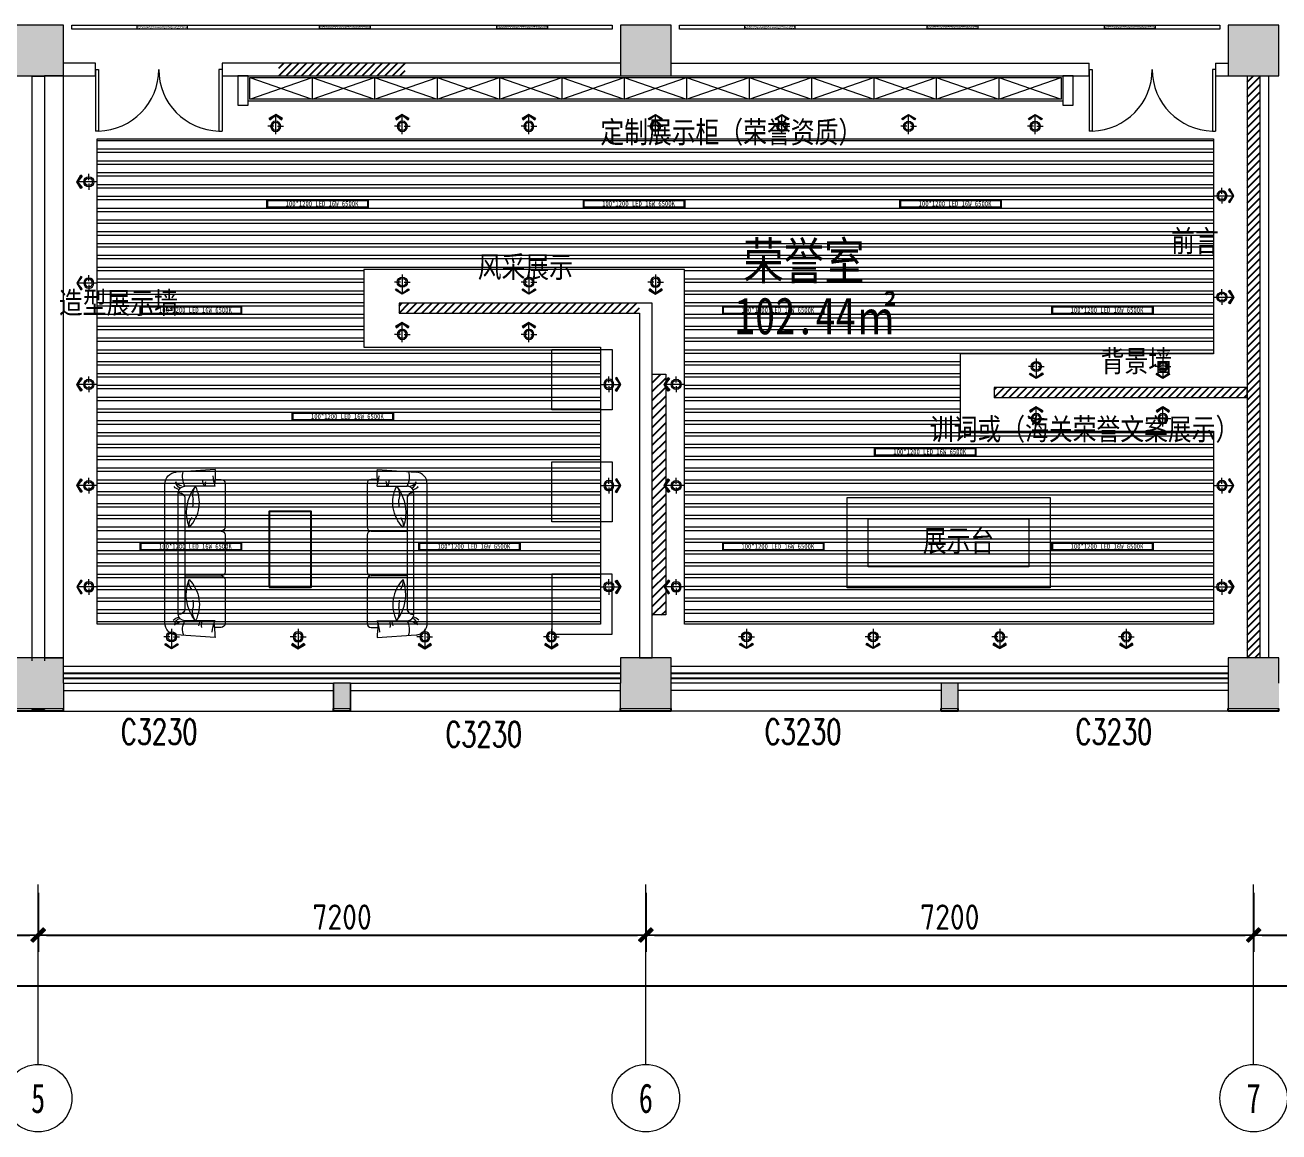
# Model space of a CAD drawing. Header units: millimetres. Extents: x 33621 to 401573, y -91663 to 133135.
# Drawn here: x 67342 to 82197, y -64228 to -51111 of the extents above; entities that cross this region are included whole.
import ezdxf
from ezdxf.enums import TextEntityAlignment as Align

# ---------------------------------------------------------------- set-up
doc = ezdxf.new("R2010")
doc.units = ezdxf.units.MM
doc.header["$LTSCALE"] = 10
doc.layers.get('0').update_dxf_attribs({"color": 253})
doc.layers.get('Defpoints').update_dxf_attribs({"color": 250})
for name, color, linetype in [('3', 253, 'Continuous'), ('Dim【尺寸标注】', 253, 'Continuous'), ('FC-Text Annotation', 253, 'Continuous'), ('HATCH【填充】', 253, 'Continuous'), ('PUB_DIM', 253, 'Continuous'), ('RC-Hatch【天花填充】', 253, 'Continuous'), ('SURFACE', 253, 'Continuous'), ('WINDOW_TEXT', 253, 'Continuous')]:
    doc.layers.add(name, color=color, linetype=linetype)
for name, color, linetype, lineweight in [('AXIS【轴号】', 253, 'Continuous', 0), ('COLUMN', 253, 'Continuous', 0), ('DS-4BS-FINISH【墙完成线】', 253, 'Continuous', 0), ('FF-FURN【成品家具】', 253, 'Continuous', 0), ('FF-FURN【成品家私】', 253, 'Continuous', 0), ('PUB_HATCH', 253, 'Continuous', 0), ('RC-LIGHT【天花灯具】', 253, 'Continuous', 0), ('RC-Modelling【天花造型】', 253, 'Continuous', 0), ('RC-STR【天花细线】', 253, 'Continuous', 0), ('WALL', 253, 'Continuous', 0), ('Wall【墙体】', 253, 'Continuous', 0), ('Wall【新建墙】', 253, 'Continuous', 0), ('WC【完成面】', 253, 'Continuous', 0), ('WINDOW', 253, 'Continuous', 0), ('Xline【辅助线】', 253, 'Continuous', 0)]:
    doc.layers.add(name, color=color, linetype=linetype, lineweight=lineweight)
doc.styles.add('_TCH_WINDOW', font='SIMPLEX', dxfattribs={"bigfont": 'GBCBIG'})
doc.styles.add('CCD_DIM', font='ARCHS.SHX')
doc.styles.add('宋体', font='', dxfattribs={"width": 0.7})
doc.styles.add('文字', font='')
doc.styles.get('宋体').set_extended_font_data('SimSun')
doc.styles.get('文字').set_extended_font_data('SimSun')
doc.dimstyles.new('ZL_1：100', dxfattribs={"dimtxt": 3, "dimasz": 1, "dimexe": 2, "dimexo": 2, "dimgap": 0.6, "dimtad": 1, "dimdec": 0, "dimrnd": 5, "dimdsep": 46, "dimtxsty": 'CCD_DIM', "dimblk": 'WS-cj', "dimblk1": 'WS-cj', "dimblk2": 'WS-cj', "dimcen": 1, "dimclrd": 44, "dimclre": 44, "dimclrt": 2, "dimadec": 0, "dimazin": 2, "dimtfac": 1, "dimtdec": 0, "dimtix": 1, "dimtmove": 2, "dimatfit": 3, "dimldrblk": 'hl_arrow2', "dimfxl": 5, "dimfxlon": 1, "dimarcsym": 0})

# ---------------------------------------------------------------- blocks, each defined once
blk = doc.blocks.new('$WINLIB2D$00000004')
for p, q in [((-0.5, 0.5), (0.5, 0.5)), ((-0.5, 0.5), (-0.5, -0.5)), ((0.5, -0.5), (0.5, 0.5)), ((-0.5, 0.2406), (0.5, 0.2406)), ((-0.5, -0.5), (0.5, -0.5))]:
    blk.add_line(p, q)
blk = doc.blocks.new('$DorLib2D$00000002')
for p, q in [((-0.5, 0), (-0.5, 0.4875)), ((-0.475, 0.4875), (-0.5, 0.4875)), ((-0.475, 0), (-0.475, 0.4875)), ((0.475, 0), (0.475, 0.4875)), ((0.475, 0.4875), (0.5, 0.4875)), ((0.5, 0), (0.5, 0.4875)), ((-0.5, 0), (-0.475, 0)), ((0.5, 0), (0.475, 0))]:
    blk.add_line(p, q)
at = {"lineweight": 13}
for centre, start, end in [((-0.4875, 0), 0, 88.53072), ((0.4875, 0), 91.46928, 180)]:
    blk.add_arc(centre, 0.4875, start, end, dxfattribs=at)
blk = doc.blocks.new('柜子_0427183481')
at = {"layer": 'FF-FURN【成品家具】', "color": 251}
for p, q in [((20, -20), (759, -280)), ((20, -280), (759, -20)), ((759, -20), (759, -280)), ((759, -20), (1499, -280)), ((759, -280), (1499, -20)), ((1499, -20), (1499, -280)), ((1499, -20), (2238, -280)), ((1499, -280), (2238, -20)), ((2238, -20), (2238, -280)), ((2238, -20), (2977, -280)), ((2238, -280), (2977, -20)), ((2977, -20), (2977, -280)), ((2977, -20), (3717, -280)), ((2977, -280), (3717, -20)), ((3717, -20), (3717, -280)), ((3717, -20), (4456, -280)), ((3717, -280), (4456, -20)), ((4456, -20), (4456, -280)), ((4456, -20), (5195, -280)), ((4456, -280), (5195, -20)), ((5195, -20), (5195, -280)), ((5195, -20), (5935, -280)), ((5195, -280), (5935, -20)), ((5935, -20), (5935, -280)), ((5935, -20), (6674, -280)), ((5935, -280), (6674, -20)), ((6674, -20), (6674, -280)), ((6674, -20), (7413, -280)), ((6674, -280), (7413, -20)), ((7413, -20), (7413, -280)), ((7413, -20), (8153, -280)), ((7413, -280), (8153, -20)), ((8153, -20), (8153, -280)), ((8153, -20), (8892, -280)), ((8153, -280), (8892, -20)), ((8892, -20), (8892, -280)), ((8892, -20), (9631, -280)), ((8892, -280), (9631, -20))]:
    blk.add_line(p, q, dxfattribs=at)
at = {"layer": 'FF-FURN【成品家具】'}
blk.add_lwpolyline([(0, 0), (9651, 0), (9651, -300), (0, -300)], close=True, dxfattribs=at)
at = {"layer": 'FF-FURN【成品家具】', "color": 251}
blk.add_lwpolyline([(20, -20), (9631, -20), (9631, -280), (20, -280)], close=True, dxfattribs=at)
blk = doc.blocks.new('海龙0519161180')
for p, q in [((-238, 1992), (224, 1962)), ((-357, 1826), (-357, 1310)), ((-357, 1826), (-357, 1310)), ((-238, 1873), (-309, 1873)), ((-238, 1794), (119, 1794)), ((357, 173), (357, 1819)), ((357, 173), (357, 1819)), ((119, 1651), (119, 341)), ((119, 1651), (119, 341)), ((198, 1715), (183, 1715)), ((198, 278), (198, 1715)), ((198, 278), (198, 1715)), ((-357, 1214), (-357, 778)), ((-357, 1214), (-357, 778)), ((-309, 1262), (119, 1262)), ((-357, 683), (-357, 167)), ((-357, 683), (-357, 167)), ((119, 730), (-309, 730)), ((-238, 198), (119, 198)), ((183, 278), (198, 278)), ((-309, 119), (-230, 119)), ((-238, 0), (224, 31))]:
    blk.add_line(p, q)
for centre, major_axis, start_param, end_param in [((488, 1936), (-3, 728), 1.489887, 1.72643), ((488, 1936), (-3, 728), 1.489887, 1.72643), ((-95, 1907), (-3, -242), 1.097203, 1.833299), ((-95, 1907), (-3, -242), 1.097658, 1.833753), ((214, 1819), (-10, 142), 4.640187, 6.144416), ((214, 1819), (-10, 142), 4.640757, 6.144985), ((-309, 1826), (-0.4, 47.6), -0.00883, 1.561966), ((-309, 1826), (-0.3, 47.6), -0.00605, 1.564746), ((-976, 2004), (-64, 764), 4.351765, 4.512753), ((-976, 2004), (-64, 764), 4.351765, 4.512753), ((-268, 1812), (-6, -145), 1.488347, 1.882879), ((-268, 1812), (-6, -145), 1.488756, 1.883288), ((-242, 1871), (-9, 150), 4.115192, 4.646715), ((-242, 1871), (-9, 150), 4.115241, 4.646763), ((119, 1715), (-2.6, 79.3), 4.679193, 6.24999), ((119, 1715), (-2.5, 79.3), 4.680939, 6.251735), ((135, 1903), (-21, -107), 0.426624, 1.192779), ((135, 1903), (-21, -107), 0.426624, 1.192779), ((137, 1853), (-0.6, 90.2), 3.566976, 4.612137), ((137, 1853), (-0.7, 90.2), 3.565816, 4.610978), ((164, 1865), (-2, -114), 0.225579, 0.849565), ((164, 1865), (-2, -114), 0.229516, 0.853502), ((183, 1651), (-2.4, -63.4), 3.178877, 4.749673), ((183, 1651), (-2.6, -63.4), 3.182007, 4.752804), ((-309, 1310), (-0.3, -47.6), -1.564746, 0.00605), ((-309, 1310), (-0.4, -47.6), -1.561966, 0.00883), ((-309, 1214), (-0.3, 47.6), -0.00605, 1.564746), ((-309, 1214), (-0.4, 47.6), -0.00883, 1.561966), ((-309, 778), (-0.3, -47.6), -1.564746, 0.00605), ((-309, 778), (-0.4, -47.6), -1.561966, 0.00883), ((-309, 683), (-0.5, 47.6), -0.009913, 1.560883), ((-309, 683), (-0.4, 47.6), -0.00883, 1.561966), ((183, 341), (-2.4, 63.4), 1.533512, 3.104309), ((183, 341), (-2.6, 63.4), 1.530382, 3.101178), ((-309, 167), (-0.4, -47.6), -1.561966, 0.00883), ((-309, 167), (-0.3, -47.6), -1.564746, 0.00605), ((-560, 47), (-16, 355), -1.567322, -1.178429), ((-560, 47), (-16, 355), -1.567436, -1.178543), ((4751, -282), (-124, -4995), 4.646817, 4.680623), ((4751, -282), (-124, -4995), 4.646817, 4.680623), ((-182, 153), (-3, 104), 4.371962, 5.133151), ((-182, 153), (-3, 104), 4.371909, 5.133099), ((-132, 138), (-5.6, 84.6), 4.657475, 5.441836), ((-132, 138), (-5.6, 84.6), 4.657517, 5.441877), ((119, 278), (-0.7, 79.4), 3.132653, 4.703449), ((119, 278), (-0.7, 79.4), 3.133268, 4.704064), ((-55, 96), (-1, 202), 4.347442, 5.238965), ((-55, 96), (-1, 202), 4.347735, 5.239258), ((114, 3), (-26, 194), -0.838767, -0.380124), ((114, 3), (-24, 194), -0.83074, -0.372097), ((160, 149), (-4.1, 80.6), 4.695591, 5.979265), ((160, 149), (-3.9, 80.6), 4.698029, 5.981704), ((132, 55), (-23, 196), -0.807242, -0.417788), ((132, 55), (-26, 196), -0.823421, -0.433966), ((214, 173), (-1, 143), 3.201699, 4.705927), ((214, 173), (-1, 143), 3.201262, 4.70549)]:
    blk.add_ellipse(centre, major_axis=major_axis, ratio=1, start_param=start_param, end_param=end_param)
at = {"color": 8, "extrusion": (0, 0, -1)}
for centre, major_axis, ratio, start_param, end_param in [((433, 1612), (-480, -75), 0.926087, -0.583267, 0.583267), ((433, 1612), (-480, -75), 0.926087, -0.583267, 0.583267), ((-478, 1469), (-575, -90), 0.926087, 2.663715, 3.61947), ((-155, 1687), (-8, 183), 1, 0.99123, 1.904909), ((-478, 1469), (-575, -90), 0.926087, 2.663715, 3.61947), ((-155, 1687), (-8, 183), 1, 0.991599, 1.905278), ((1760, 1681), (-1739, -90), 0.491443, -0.05081, 0.05081), ((1760, 1681), (-1739, -90), 0.491443, -0.05081, 0.05081), ((-72, 1329), (-2, 145), 1, 0.886637, 1.751716), ((-72, 1329), (-2, 145), 1, 0.887168, 1.752248)]:
    blk.add_ellipse(centre, major_axis=major_axis, ratio=ratio, start_param=start_param, end_param=end_param, dxfattribs=at)
at = {"color": 8}
for centre, major_axis, ratio, start_param, end_param in [((433, 381), (-480, 75), 0.926087, -0.583267, 0.583267), ((433, 381), (-480, 75), 0.926087, -0.583267, 0.583267), ((-478, 523), (-575, 90), 0.926087, 2.663715, 3.61947), ((-478, 523), (-575, 90), 0.926087, 2.663715, 3.61947), ((-72, 664), (-2, -145), 1, 0.886637, 1.751716), ((-72, 664), (-2, -145), 1, 0.887168, 1.752248), ((-155, 305), (-8, -183), 1, 0.99123, 1.904909), ((-155, 305), (-8, -183), 1, 0.991599, 1.905278), ((1760, 311), (-1739, 90), 0.491443, -0.05081, 0.05081), ((1760, 311), (-1739, 90), 0.491443, -0.05081, 0.05081)]:
    blk.add_ellipse(centre, major_axis=major_axis, ratio=ratio, start_param=start_param, end_param=end_param, dxfattribs=at)
blk = doc.blocks.new('海龙0519161147')
for p, q in [((238, 1992), (-224, 1962)), ((-357, 173), (-357, 1819)), ((-357, 173), (-357, 1819)), ((238, 1794), (-119, 1794)), ((238, 1873), (309, 1873)), ((357, 1826), (357, 1310)), ((357, 1826), (357, 1310)), ((-198, 278), (-198, 1715)), ((-198, 278), (-198, 1715)), ((-198, 1715), (-183, 1715)), ((-119, 1651), (-119, 341)), ((-119, 1651), (-119, 341)), ((309, 1262), (-119, 1262)), ((357, 1214), (357, 778)), ((357, 1214), (357, 778)), ((-119, 730), (309, 730)), ((357, 683), (357, 167)), ((357, 683), (357, 167)), ((-183, 278), (-198, 278)), ((238, 198), (-119, 198)), ((238, 0), (-224, 31)), ((309, 119), (230, 119))]:
    blk.add_line(p, q)
at = {"extrusion": (0, 0, -1)}
for centre, major_axis, start_param, end_param in [((-214, 1819), (10, 142), 4.640187, 6.144416), ((-214, 1819), (10, 142), 4.640757, 6.144985), ((95, 1907), (3, -242), 1.097203, 1.833299), ((95, 1907), (3, -242), 1.097658, 1.833753), ((-488, 1936), (3, 728), 1.489887, 1.72643), ((-488, 1936), (3, 728), 1.489887, 1.72643), ((-164, 1865), (2, -114), 0.225579, 0.849565), ((-164, 1865), (2, -114), 0.229516, 0.853502), ((-137, 1853), (0.6, 90.2), 3.566976, 4.612137), ((-135, 1903), (21, -107), 0.426624, 1.192779), ((-137, 1853), (0.7, 90.2), 3.565816, 4.610978), ((-135, 1903), (21, -107), 0.426624, 1.192779), ((-119, 1715), (2.6, 79.3), 4.679193, 6.24999), ((-119, 1715), (2.5, 79.3), 4.680939, 6.251735), ((242, 1871), (9, 150), 4.115192, 4.646715), ((242, 1871), (9, 150), 4.115241, 4.646763), ((268, 1812), (6, -145), 1.488347, 1.882879), ((268, 1812), (6, -145), 1.488756, 1.883288), ((976, 2004), (64, 764), 4.351765, 4.512753), ((976, 2004), (64, 764), 4.351765, 4.512753), ((309, 1826), (0.4, 47.6), -0.00883, 1.561966), ((309, 1826), (0.3, 47.6), -0.00605, 1.564746), ((-183, 1651), (2.4, -63.4), 3.178877, 4.749673), ((-183, 1651), (2.6, -63.4), 3.182007, 4.752804), ((309, 1310), (0.3, -47.6), -1.564746, 0.00605), ((309, 1310), (0.4, -47.6), -1.561966, 0.00883), ((309, 1214), (0.3, 47.6), -0.00605, 1.564746), ((309, 1214), (0.4, 47.6), -0.00883, 1.561966), ((309, 778), (0.3, -47.6), -1.564746, 0.00605), ((309, 778), (0.4, -47.6), -1.561966, 0.00883), ((309, 683), (0.5, 47.6), -0.009913, 1.560883), ((309, 683), (0.4, 47.6), -0.00883, 1.561966), ((-183, 341), (2.4, 63.4), 1.533512, 3.104309), ((-183, 341), (2.6, 63.4), 1.530382, 3.101178), ((-214, 173), (1, 143), 3.201699, 4.705927), ((-214, 173), (1, 143), 3.201262, 4.70549), ((-132, 55), (23, 196), -0.807242, -0.417788), ((-132, 55), (26, 196), -0.823421, -0.433966), ((-160, 149), (4.1, 80.6), 4.695591, 5.979265), ((-160, 149), (3.9, 80.6), 4.698029, 5.981704), ((-114, 3), (26, 194), -0.838767, -0.380124), ((-114, 3), (24, 194), -0.83074, -0.372097), ((-119, 278), (0.7, 79.4), 3.132653, 4.703449), ((-119, 278), (0.7, 79.4), 3.133268, 4.704064), ((55, 96), (1, 202), 4.347442, 5.238965), ((55, 96), (1, 202), 4.347735, 5.239258), ((132, 138), (5.6, 84.6), 4.657475, 5.441836), ((132, 138), (5.6, 84.6), 4.657517, 5.441877), ((182, 153), (3, 104), 4.371962, 5.133151), ((182, 153), (3, 104), 4.371909, 5.133099), ((560, 47), (16, 355), -1.567322, -1.178429), ((560, 47), (16, 355), -1.567436, -1.178543), ((-4751, -282), (124, -4995), 4.646817, 4.680623), ((-4751, -282), (124, -4995), 4.646817, 4.680623), ((309, 167), (0.4, -47.6), -1.561966, 0.00883), ((309, 167), (0.3, -47.6), -1.564746, 0.00605)]:
    blk.add_ellipse(centre, major_axis=major_axis, ratio=1, start_param=start_param, end_param=end_param, dxfattribs=at)
at = {"color": 8}
for centre, major_axis, ratio, start_param, end_param in [((478, 1469), (575, -90), 0.926087, 2.663715, 3.61947), ((478, 1469), (575, -90), 0.926087, 2.663715, 3.61947), ((-433, 1612), (480, -75), 0.926087, -0.583267, 0.583267), ((-433, 1612), (480, -75), 0.926087, -0.583267, 0.583267), ((155, 1687), (8, 183), 1, 0.99123, 1.904909), ((155, 1687), (8, 183), 1, 0.991599, 1.905278), ((-1760, 1681), (1739, -90), 0.491443, -0.05081, 0.05081), ((-1760, 1681), (1739, -90), 0.491443, -0.05081, 0.05081), ((72, 1329), (2, 145), 1, 0.886637, 1.751716), ((72, 1329), (2, 145), 1, 0.887168, 1.752248)]:
    blk.add_ellipse(centre, major_axis=major_axis, ratio=ratio, start_param=start_param, end_param=end_param, dxfattribs=at)
at = {"color": 8, "extrusion": (0, 0, -1)}
for centre, major_axis, ratio, start_param, end_param in [((478, 523), (575, 90), 0.926087, 2.663715, 3.61947), ((478, 523), (575, 90), 0.926087, 2.663715, 3.61947), ((72, 664), (2, -145), 1, 0.886637, 1.751716), ((72, 664), (2, -145), 1, 0.887168, 1.752248), ((-433, 381), (480, 75), 0.926087, -0.583267, 0.583267), ((-433, 381), (480, 75), 0.926087, -0.583267, 0.583267), ((155, 305), (8, -183), 1, 0.99123, 1.904909), ((155, 305), (8, -183), 1, 0.991599, 1.905278), ((-1760, 311), (1739, 90), 0.491443, -0.05081, 0.05081), ((-1760, 311), (1739, 90), 0.491443, -0.05081, 0.05081)]:
    blk.add_ellipse(centre, major_axis=major_axis, ratio=ratio, start_param=start_param, end_param=end_param, dxfattribs=at)
blk = doc.blocks.new('ZL_0610111189')
at = {"layer": 'RC-LIGHT【天花灯具】'}
blk.add_lwpolyline([(600, 0), (600, -100), (-600, -100), (-600, 0)], close=True, dxfattribs=at)
at = {"layer": 'RC-LIGHT【天花灯具】', "color": 8}
blk.add_lwpolyline([(590, -10), (590, -90), (-590, -90), (-590, -10)], close=True, dxfattribs=at)
at = {"layer": 'RC-LIGHT【天花灯具】', "style": '文字', "width": 0.8}
blk.add_text('100*1200 LED 16W 6500K', height=60, dxfattribs=at).set_placement((-378, -79))
blk = doc.blocks.new('可调向射灯')
for p, q in [((93, 0), (-141, 0)), ((0, 21), (0, 93)), ((0, -21), (0, -93))]:
    blk.add_line(p, q)
blk.add_lwpolyline([(-94, -80), (-141, 0), (-94, 81), (-78, 69), (-132, 0), (-77, -69)], close=True)
blk.add_ellipse((0, 0), major_axis=(-42.4, 42.4), ratio=1, start_param=2.356194490190805, end_param=8.639379797370392)
at = {"color": 8}
blk.add_ellipse((0, 0), major_axis=(31.8, 31.8), ratio=1, start_param=3.926991, end_param=10.210176, dxfattribs=at)
at = {"color": 250}
for points in [[(-78, 69), (-132, 0), (-94, 81), (-141, 0)], [(-77, -69), (-132, 0), (-94, -80), (-141, 0)]]:
    blk.add_solid(points, dxfattribs=at)
blk = doc.blocks.new('ZL_0814093391')
at = {"layer": 'RC-LIGHT【天花灯具】'}
h = blk.add_hatch(dxfattribs=at)
h.set_pattern_fill('AR-SAND', color=251, scale=0.316764)
h.set_pattern_definition([(37.5, (-300, -35), (-0.50683, 15.50283), [0, -12.2296, 0, -13.67785, 0, -13.07441]), (7.5, (-300, -35), (14.23926, 22.7064), [0, -6.59755, 0, -11.02274, 0, -4.22404]), (327.5, (-309.896, -35), (25.05575, 0.04552), [0, -4.0229, 0, -14.48243, 0, -18.90761]), (317.5, (-309.896, -35), (24.1867, 7.0616), [0, -2.01145, 0, -9.49404, 0, -10.86182])])
h.paths.add_polyline_path([(300, 5), (-300, 5), (-300, -35), (300, -35)])
blk.add_lwpolyline([(-300, 5), (300, 5), (300, -35), (-300, -35)], close=True, dxfattribs=at)
blk = doc.blocks.new('hl_Axis-A1')
at = {"color": 150, "ltscale": 2}
blk.add_line((21.33, 0), (0, 0), dxfattribs=at)
at = {"color": 150}
blk.add_circle((25.33, 0), 4, dxfattribs=at)
at = {"color": 50, "style": '宋体', "width": 0.7}
blk.add_attdef('轴号', text='', height=3.5, dxfattribs=at).set_placement((25.33, 0), align=Align.MIDDLE_CENTER)
blk = doc.blocks.new('WS-cj')
blk.add_hatch(color=2).paths.add_polyline_path([(0.59, 0.82), (-0.82, -0.59), (-0.59, -0.82), (0.82, 0.59)])
at = {"color": 2, "linetype": 'ByBlock', "lineweight": 0}
for p, q in [((-1.1, 0), (0, 0)), ((0, 0), (1.1, 0))]:
    blk.add_line(p, q, dxfattribs=at)
at = {"color": 2}
blk.add_lwpolyline([(0.59, 0.82), (-0.82, -0.59), (-0.59, -0.82), (0.82, 0.59)], close=True, dxfattribs=at)
blk = doc.blocks.new('*D243')
at = {"layer": 'Defpoints', "color": 0, "transparency": 16777216}
for p in [(-22862, -18684), (-15662, -18684), (-15662, -19284)]:
    blk.add_point(p, dxfattribs=at)
at = {"layer": 'Dim【尺寸标注】', "color": 44, "lineweight": -2, "transparency": 16777216}
for p, q in [((-22862, -18784), (-22862, -19484)), ((-15662, -18784), (-15662, -19484)), ((-22762, -19284), (-15762, -19284))]:
    blk.add_line(p, q, dxfattribs=at)
at = {"layer": 'Dim【尺寸标注】', "color": 44, "lineweight": -2, "transparency": 16777216, "xscale": 100, "yscale": 100, "zscale": 100, "rotation": 180}
blk.add_blockref('WS-cj', (-22862, -19284), dxfattribs=at)
at = {"layer": 'Dim【尺寸标注】', "color": 44, "lineweight": -2, "transparency": 16777216, "xscale": 100, "yscale": 100, "zscale": 100}
blk.add_blockref('WS-cj', (-15662, -19284), dxfattribs=at)
at = {"layer": 'Dim【尺寸标注】', "color": 2, "transparency": 16777216, "insert": (-19262, -19071), "char_height": 300, "attachment_point": 5, "style": 'CCD_DIM'}
blk.add_mtext('7200', dxfattribs=at)
blk = doc.blocks.new('hl_arrow2')
at = {"color": 2}
blk.add_line((0, 0), (-1, 0), dxfattribs=at)
blk.add_lwpolyline([(0, 0), (-1, -1), (-1, -1), (0, 0), (-1, 1), (-1, 1)], close=True, dxfattribs=at)
blk = doc.blocks.new('*D244')
at = {"layer": 'Defpoints', "color": 0, "transparency": 16777216}
for p in [(-15662, -18684), (-8462, -18684), (-8462, -19284)]:
    blk.add_point(p, dxfattribs=at)
at = {"layer": 'Dim【尺寸标注】', "color": 44, "lineweight": -2, "transparency": 16777216}
for p, q in [((-15662, -18784), (-15662, -19484)), ((-8462, -18784), (-8462, -19484)), ((-15562, -19284), (-8562, -19284))]:
    blk.add_line(p, q, dxfattribs=at)
at = {"layer": 'Dim【尺寸标注】', "color": 44, "lineweight": -2, "transparency": 16777216, "xscale": 100, "yscale": 100, "zscale": 100, "rotation": 180}
blk.add_blockref('WS-cj', (-15662, -19284), dxfattribs=at)
at = {"layer": 'Dim【尺寸标注】', "color": 44, "lineweight": -2, "transparency": 16777216, "xscale": 100, "yscale": 100, "zscale": 100}
blk.add_blockref('WS-cj', (-8462, -19284), dxfattribs=at)
at = {"layer": 'Dim【尺寸标注】', "color": 2, "transparency": 16777216, "insert": (-12062, -19071), "char_height": 300, "attachment_point": 5, "style": 'CCD_DIM'}
blk.add_mtext('7200', dxfattribs=at)
blk = doc.blocks.new('*D245')
at = {"layer": 'Defpoints', "color": 0, "transparency": 16777216}
for p in [(-8462, -18684), (-1262, -18684), (-1262, -19284)]:
    blk.add_point(p, dxfattribs=at)
at = {"layer": 'Dim【尺寸标注】', "color": 44, "lineweight": -2, "transparency": 16777216}
for p, q in [((-8462, -18784), (-8462, -19484)), ((-1262, -18784), (-1262, -19484)), ((-8362, -19284), (-1362, -19284))]:
    blk.add_line(p, q, dxfattribs=at)
at = {"layer": 'Dim【尺寸标注】', "color": 44, "lineweight": -2, "transparency": 16777216, "xscale": 100, "yscale": 100, "zscale": 100, "rotation": 180}
blk.add_blockref('WS-cj', (-8462, -19284), dxfattribs=at)
at = {"layer": 'Dim【尺寸标注】', "color": 44, "lineweight": -2, "transparency": 16777216, "xscale": 100, "yscale": 100, "zscale": 100}
blk.add_blockref('WS-cj', (-1262, -19284), dxfattribs=at)
at = {"layer": 'Dim【尺寸标注】', "color": 2, "transparency": 16777216, "insert": (-4862, -19071), "char_height": 300, "attachment_point": 5, "style": 'CCD_DIM'}
blk.add_mtext('7200', dxfattribs=at)
blk = doc.blocks.new('*D246')
at = {"layer": 'Defpoints', "color": 0, "transparency": 16777216}
for p in [(-1262, -18684), (5938, -18684), (5938, -19284)]:
    blk.add_point(p, dxfattribs=at)
at = {"layer": 'Dim【尺寸标注】', "color": 44, "lineweight": -2, "transparency": 16777216}
for p, q in [((-1262, -18784), (-1262, -19484)), ((5938, -18784), (5938, -19484)), ((-1162, -19284), (5838, -19284))]:
    blk.add_line(p, q, dxfattribs=at)
at = {"layer": 'Dim【尺寸标注】', "color": 44, "lineweight": -2, "transparency": 16777216, "xscale": 100, "yscale": 100, "zscale": 100, "rotation": 180}
blk.add_blockref('WS-cj', (-1262, -19284), dxfattribs=at)
at = {"layer": 'Dim【尺寸标注】', "color": 44, "lineweight": -2, "transparency": 16777216, "xscale": 100, "yscale": 100, "zscale": 100}
blk.add_blockref('WS-cj', (5938, -19284), dxfattribs=at)
at = {"layer": 'Dim【尺寸标注】', "color": 2, "transparency": 16777216, "insert": (2338, -19071), "char_height": 300, "attachment_point": 5, "style": 'CCD_DIM'}
blk.add_mtext('7200', dxfattribs=at)
blk = doc.blocks.new('*D255')
at = {"layer": 'Defpoints', "color": 0, "transparency": 16777216}
for p in [(-44462, -18684), (49138, -18684), (49138, -19884)]:
    blk.add_point(p, dxfattribs=at)
at = {"layer": 'Dim【尺寸标注】', "color": 44, "lineweight": -2, "transparency": 16777216}
for p, q in [((-44462, -19384), (-44462, -20084)), ((49138, -19384), (49138, -20084)), ((-44362, -19884), (49038, -19884))]:
    blk.add_line(p, q, dxfattribs=at)
at = {"layer": 'Dim【尺寸标注】', "color": 44, "lineweight": -2, "transparency": 16777216, "xscale": 100, "yscale": 100, "zscale": 100, "rotation": 180}
blk.add_blockref('WS-cj', (-44462, -19884), dxfattribs=at)
at = {"layer": 'Dim【尺寸标注】', "color": 44, "lineweight": -2, "transparency": 16777216, "xscale": 100, "yscale": 100, "zscale": 100}
blk.add_blockref('WS-cj', (49138, -19884), dxfattribs=at)
at = {"layer": 'Dim【尺寸标注】', "color": 2, "transparency": 16777216, "insert": (2338, -19678), "char_height": 300, "attachment_point": 5, "style": 'CCD_DIM'}
blk.add_mtext('93600', dxfattribs=at)
blk = doc.blocks.new('ZL_061117299')
at = {"layer": 'AXIS【轴号】'}
ref = blk.add_blockref('hl_Axis-A1', (-15662.3, -18683.9), dxfattribs=dict(at, xscale=100, yscale=100, zscale=100, rotation=270))
ref.add_attrib('轴号', '5', dxfattribs={"layer": '0', "color": 2, "height": 350, "style": '宋体', "width": 0.7}).set_placement((-15662.3, -21217.2), align=Align.MIDDLE_CENTER)
ref = blk.add_blockref('hl_Axis-A1', (-8462.3, -18683.9), dxfattribs=dict(at, xscale=100, yscale=100, zscale=100, rotation=270))
ref.add_attrib('轴号', '6', dxfattribs={"layer": '0', "color": 2, "height": 350, "style": '宋体', "width": 0.7}).set_placement((-8462.3, -21217.2), align=Align.MIDDLE_CENTER)
ref = blk.add_blockref('hl_Axis-A1', (-1262.3, -18683.9), dxfattribs=dict(at, xscale=100, yscale=100, zscale=100, rotation=270))
ref.add_attrib('轴号', '7', dxfattribs={"layer": '0', "color": 2, "height": 350, "style": '宋体', "width": 0.7}).set_placement((-1262.3, -21217.2), align=Align.MIDDLE_CENTER)
at = {"layer": 'Dim【尺寸标注】'}
for p1, p2, distance, picture, middle in [((-44462.3, -18683.9), (49137.7, -18683.9), -1200, '*D255', (2337.7, -19677.6)), ((-22862.3, -18683.9), (-15662.3, -18683.9), -600, '*D243', (-19262.3, -19071.4)), ((-15662.3, -18683.9), (-8462.3, -18683.9), -600, '*D244', (-12062.3, -19071.4)), ((-8462.3, -18683.9), (-1262.3, -18683.9), -600, '*D245', (-4862.3, -19071.4)), ((-1262.3, -18683.9), (5937.7, -18683.9), -600, '*D246', (2337.7, -19071.4))]:
    dim = blk.add_aligned_dim(p1=p1, p2=p2, distance=distance, dimstyle='ZL_1：100', dxfattribs=at)
    dim.commit()
    dim.dimension.update_dxf_attribs({"geometry": picture, "text_midpoint": middle})

msp = doc.modelspace()

# ---------------------------------------------------------------- hatches: boundary and pattern name
at = {"layer": 'HATCH【填充】'}
h = msp.add_hatch(dxfattribs=at)
h.set_pattern_fill('ANSI31', color=3, scale=20)
h.set_pattern_definition([(45, (70346.51, -51710.557), (-44.9013, 44.9013), [])])
h.paths.add_polyline_path([(71846.5, -51560.6), (70346.5, -51560.6), (70346.5, -51710.6), (71846.5, -51710.6)])
h = msp.add_hatch(dxfattribs=at)
h.set_pattern_fill('ANSI31', color=3, scale=20)
h.set_pattern_definition([(45, (81821.51, -58610.557), (-44.9013, 44.9013), [])])
h.paths.add_polyline_path([(81971.5, -51710.6), (81821.5, -51710.6), (81821.5, -58610.6), (81971.5, -58610.6)])
h = msp.add_hatch(dxfattribs=at)
h.set_pattern_fill('ANSI31', color=3, scale=20)
h.set_pattern_definition([(45, (71772.046, -54526.09), (-44.9013, 44.9013), [])])
h.paths.add_polyline_path([(71772, -54408.2), (74621.5, -54408.2), (74621.5, -54526.1), (71772, -54526.1)])
h = msp.add_hatch(dxfattribs=at)
h.set_pattern_fill('ANSI31', color=3, scale=20)
h.set_pattern_definition([(45, (78822.046, -55524.35), (-44.9013, 44.9013), [])])
h.paths.add_polyline_path([(81821.5, -55406.5), (78822, -55406.5), (78822, -55524.3), (81821.5, -55524.3)])
at = {"layer": 'PUB_HATCH'}
for points in [[(67196.5, -51710.6), (67796.5, -51710.6), (67796.5, -51110.6), (67196.5, -51110.6)], [(74396.5, -51710.6), (74996.5, -51710.6), (74996.5, -51110.6), (74396.5, -51110.6)], [(81596.5, -51710.6), (82196.5, -51710.6), (82196.5, -51110.6), (81596.5, -51110.6)], [(67196.5, -59210.6), (67796.5, -59210.6), (67796.5, -58610.6), (67196.5, -58610.6)], [(74396.5, -59210.6), (74996.5, -59210.6), (74996.5, -58610.6), (74396.5, -58610.6)], [(81596.5, -59210.6), (82196.5, -59210.6), (82196.5, -58610.6), (81596.5, -58610.6)], [(71196.5, -58910.6), (70996.5, -58910.6), (70996.5, -59210.6), (71196.5, -59210.6)], [(78296.5, -58910.6), (78196.5, -58910.6), (78196.5, -59210.6), (78296.5, -59210.6)], [(78296.5, -59210.6), (78396.5, -59210.6), (78396.5, -58910.6), (78296.5, -58910.6)]]:
    msp.add_hatch(color=256, dxfattribs=at).paths.add_polyline_path(points)
at = {"layer": 'RC-Hatch【天花填充】'}
h = msp.add_hatch(dxfattribs=at)
h.set_pattern_fill('ANSI31', color=251, scale=600, style=0)
h.set_pattern_definition([(45, (-2348241.174, 1416595.19), (-53.0330086, 53.0330086), [])])
h.paths.add_polyline_path([(74771.5, -58101.7), (74771.5, -55245.8), (74931.5, -55245.8), (74931.5, -58101.7)])
at = {"layer": 'RC-STR【天花细线】'}
h = msp.add_hatch(dxfattribs=at)
h.set_pattern_fill('双横线100X40', color=256, pattern_type=2)
h.set_pattern_definition([(0, (-1372812.42, -2496138.53), (0, 140), []), (0, (-1372812.42, -2496038.53), (0, 140), [])])
h.paths.add_polyline_path([(78422, -55006.5), (81421.5, -55006.5), (81421.5, -52460.6), (68196.5, -52460.6), (68196.5, -58210.6), (74157.6, -58210.6), (74157.6, -54926.1), (71356, -54926.1), (71356, -54008.2), (75155.5, -54008.2), (75155.5, -58209.4), (81421.5, -58209.4), (81421.5, -55924.3), (78422, -55924.3)])

# ---------------------------------------------------------------- linework, layer by layer
msp.add_lwpolyline([(70232.1, -57773.3), (70732.1, -57773.3), (70732.1, -56873.3), (70232.1, -56873.3)], close=True)
at = {"layer": '3'}
for points in [[(67796.5, -58790.6), (74396.5, -58790.6)], [(74996.5, -58790.6), (81596.5, -58790.6)], [(67796.5, -58850.6), (74396.5, -58850.6)], [(74996.5, -58850.6), (81596.5, -58850.6)]]:
    msp.add_lwpolyline(points, dxfattribs=at)
at = {"layer": 'COLUMN'}
for p, q in [((67796.5, -51110.6), (67196.5, -51110.6)), ((67796.5, -51710.6), (67796.5, -51110.6)), ((74996.5, -51110.6), (74396.5, -51110.6)), ((74396.5, -51110.6), (74396.5, -51710.6)), ((74996.5, -51710.6), (74996.5, -51110.6)), ((82196.5, -51110.6), (81596.5, -51110.6)), ((81596.5, -51110.6), (81596.5, -51710.6)), ((82196.5, -51710.6), (82196.5, -51110.6)), ((67196.5, -51710.6), (67796.5, -51710.6)), ((74396.5, -51710.6), (74996.5, -51710.6)), ((81596.5, -51710.6), (82196.5, -51710.6)), ((67796.5, -58610.6), (67196.5, -58610.6)), ((67796.5, -58910.6), (67796.5, -58610.6)), ((74996.5, -58610.6), (74396.5, -58610.6)), ((74396.5, -58610.6), (74396.5, -58910.6)), ((74996.5, -58910.6), (74996.5, -58610.6)), ((82196.5, -58610.6), (81596.5, -58610.6)), ((81596.5, -58610.6), (81596.5, -58910.6)), ((82196.5, -58910.6), (82196.5, -58610.6)), ((67196.5, -59210.6), (67796.5, -59210.6)), ((74396.5, -59210.6), (74996.5, -59210.6)), ((81596.5, -59210.6), (82196.5, -59210.6))]:
    msp.add_line(p, q, dxfattribs=at)
at = {"layer": 'DS-4BS-FINISH【墙完成线】'}
msp.add_line((82071.5, -51710.6), (82071.5, -58610.6), dxfattribs=at)
at = {"layer": 'FF-FURN【成品家私】', "color": 8}
for points in [[(67571.5, -58610.6), (67796.5, -58610.6), (67796.5, -51710.6), (67571.5, -51710.6)], [(73583.7, -54955.1), (74297.7, -54955.1), (74297.7, -55669.1), (73583.7, -55669.1)], [(73583.7, -56285.5), (74297.7, -56285.5), (74297.7, -56999.5), (73583.7, -56999.5)], [(77330.5, -56960.3), (79234.7, -56960.3), (79234.7, -57531.7), (77330.5, -57531.7)], [(73583.7, -58329.9), (74297.7, -58329.9), (74297.7, -57615.9), (73583.7, -57615.9)]]:
    msp.add_lwpolyline(points, close=True, dxfattribs=at)
at = {"layer": 'FF-FURN【成品家私】'}
msp.add_lwpolyline([(77080.5, -56710.3), (79484.7, -56710.3), (79484.7, -57781.7), (77080.5, -57781.7)], close=True, dxfattribs=at)
at = {"layer": 'RC-Modelling【天花造型】'}
for p, q in [((74396.5, -58710.6), (67796.5, -58710.6)), ((81596.5, -58710.6), (74996.5, -58710.6))]:
    msp.add_line(p, q, dxfattribs=at)
msp.add_lwpolyline([(68196.5, -52460.6), (81421.5, -52460.6), (81421.5, -55006.5), (78422, -55006.5), (78422, -55924.3), (81421.5, -55924.3), (81421.5, -58209.4), (75155.5, -58209.4), (75155.5, -54008.2), (71356, -54008.2), (71356, -54926.1), (74157.6, -54926.1), (74157.6, -58210.6), (68196.5, -58210.6)], close=True, dxfattribs=at)
at = {"layer": 'RC-STR【天花细线】'}
for points in [[(67896.5, -51160.6), (67896.5, -51110.6), (74296.5, -51110.6), (74296.5, -51160.6)], [(75096.5, -51160.6), (75096.5, -51110.6), (81496.5, -51110.6), (81496.5, -51160.6)]]:
    msp.add_lwpolyline(points, close=True, dxfattribs=at)
at = {"layer": 'SURFACE'}
for p, q in [((67496.5, -59240.6), (67196.5, -59240.6)), ((67796.5, -59240.6), (67496.5, -59240.6)), ((67796.5, -59240.6), (67796.5, -59210.6)), ((70996.5, -59240.6), (70996.5, -59210.6)), ((71196.5, -59240.6), (70996.5, -59240.6)), ((71196.5, -59240.6), (71196.5, -59210.6)), ((74396.5, -59240.6), (74396.5, -59210.6)), ((74696.5, -59240.6), (74396.5, -59240.6)), ((74996.5, -59240.6), (74696.5, -59240.6)), ((74996.5, -59240.6), (74996.5, -59210.6)), ((78196.5, -59240.6), (78196.5, -59210.6)), ((78296.5, -59240.6), (78196.5, -59240.6)), ((78396.5, -59240.6), (78296.5, -59240.6)), ((78396.5, -59240.6), (78396.5, -59210.6)), ((81596.5, -59240.6), (81596.5, -59210.6)), ((81896.5, -59240.6), (81596.5, -59240.6)), ((82196.5, -59240.6), (81896.5, -59240.6)), ((82196.5, -59240.6), (82196.5, -59210.6))]:
    msp.add_line(p, q, dxfattribs=at)
at = {"layer": 'WALL'}
for p, q in [((71196.5, -58910.6), (70996.5, -58910.6)), ((70996.5, -58910.6), (70996.5, -59210.6)), ((71196.5, -59210.6), (71196.5, -58910.6)), ((78296.5, -58910.6), (78196.5, -58910.6)), ((78196.5, -58910.6), (78196.5, -59210.6)), ((78396.5, -58910.6), (78296.5, -58910.6)), ((78396.5, -59210.6), (78396.5, -58910.6)), ((70996.5, -59210.6), (71196.5, -59210.6)), ((78196.5, -59210.6), (78296.5, -59210.6)), ((78296.5, -59210.6), (78396.5, -59210.6))]:
    msp.add_line(p, q, dxfattribs=at)
at = {"layer": 'Wall【墙体】', "color": 6}
for p, q in [((68175.2, -51560.6), (67796.5, -51560.6)), ((68175.2, -51710.6), (68175.2, -51560.6)), ((74396.5, -51560.6), (69675.2, -51560.6)), ((74996.5, -51560.6), (79946.4, -51560.6)), ((79946.4, -51710.6), (79946.4, -51560.6)), ((81446.4, -51560.6), (81596.5, -51560.6)), ((81446.4, -51560.6), (81446.4, -51710.6)), ((67421.5, -51710.6), (67421.5, -58644.4)), ((67571.5, -51721.6), (67421.5, -51721.6)), ((67571.5, -51755.5), (67571.5, -58644.4)), ((67796.5, -51710.6), (68175.2, -51710.6)), ((69675.2, -51710.6), (74396.5, -51710.6)), ((74996.5, -51710.6), (79946.4, -51710.6)), ((81446.4, -51710.6), (81596.5, -51710.6)), ((81821.5, -51710.6), (81821.5, -58610.6)), ((81971.5, -51710.6), (81971.5, -58610.6)), ((67421.5, -59210.6), (67421.5, -59221.6)), ((67571.5, -59221.6), (67421.5, -59221.6)), ((67571.5, -59210.6), (67571.5, -59221.6))]:
    msp.add_line(p, q, dxfattribs=at)
msp.add_lwpolyline([(74771.5, -54408.2), (71772, -54408.2), (71772, -54526.1), (74621.5, -54526.1), (74621.5, -58610.6), (74771.5, -58610.6), (74771.5, -54408.2)], dxfattribs=at)
msp.add_lwpolyline([(81821.5, -55406.5), (78822, -55406.5), (78822, -55524.3), (81821.5, -55524.3)], close=True, dxfattribs=at)
at = {"layer": 'Wall【新建墙】', "color": 4}
msp.add_line((69675.2, -51560.6), (69675.2, -51710.6), dxfattribs=at)
for points in [[(69862.6, -52060.6), (69984.2, -52060.6), (69984.2, -51710.6), (69862.6, -51710.6)], [(79635.7, -52060.6), (79757.3, -52060.6), (79757.3, -51710.6), (79635.7, -51710.6)]]:
    msp.add_lwpolyline(points, close=True, dxfattribs=at)
at = {"layer": 'WC【完成面】'}
msp.add_lwpolyline([(74771.5, -58101.7), (74771.5, -55245.8), (74931.5, -55245.8), (74931.5, -58101.7)], close=True, dxfattribs=at)

# ---------------------------------------------------------------- block references
at = {"layer": 'FF-FURN【成品家具】'}
msp.add_blockref('柜子_0427183481', (69984.2, -51710.6), dxfattribs=at)
at = {"layer": 'PUB_DIM'}
msp.add_blockref('ZL_061117299', (83158.8, -42610.6), dxfattribs=at)
at = {"layer": 'RC-LIGHT【天花灯具】', "xscale": -1}
for name, p, rotation in [('ZL_0814093391', (68964, -51150.6), 180), ('ZL_0814093391', (76164, -51150.6), 180), ('可调向射灯', (70310.9, -52310.6), 90), ('可调向射灯', (71810.9, -52310.6), 90), ('可调向射灯', (73310.9, -52310.6), 90), ('可调向射灯', (74810.9, -54158.2), 270), ('可调向射灯', (68096.5, -54168.3), 180), ('可调向射灯', (71810.9, -54776.1), 90), ('可调向射灯', (73310.9, -54776.1), 90), ('可调向射灯', (79321.8, -55774.3), 90), ('可调向射灯', (80821.8, -55774.3), 90), ('可调向射灯', (68096.5, -57768.3), 180), ('可调向射灯', (75055.5, -57768.3), 180), ('可调向射灯', (70577, -58360.6), 270), ('可调向射灯', (72077, -58360.6), 270), ('可调向射灯', (73577, -58360.6), 270), ('可调向射灯', (78888.5, -58359.4), 270), ('可调向射灯', (80388.5, -58359.4), 270)]:
    msp.add_blockref(name, p, dxfattribs=dict(at, rotation=rotation))
at = {"layer": 'RC-LIGHT【天花灯具】'}
for name, p, rotation in [('ZL_0814093391', (71129.1, -51150.6), 179.9999999999999), ('ZL_0814093391', (73229.1, -51150.6), 179.9999999999999), ('ZL_0814093391', (78329.1, -51150.6), 179.9999999999999), ('ZL_0814093391', (80429.1, -51150.6), 179.9999999999999), ('可调向射灯', (74809, -52310.6), 270), ('可调向射灯', (76309, -52310.6), 270), ('可调向射灯', (77809, -52310.6), 270), ('可调向射灯', (79309, -52310.6), 270), ('可调向射灯', (71810.9, -54158.2), 90.00000000000003), ('可调向射灯', (73310.9, -54158.2), 90.00000000000003), ('可调向射灯', (81521.5, -54333.5), 180), ('可调向射灯', (79321.8, -55156.5), 90.00000000000003), ('可调向射灯', (80821.8, -55156.5), 90.00000000000003), ('可调向射灯', (74257.6, -57768.3), 180), ('可调向射灯', (81521.5, -57768.3), 180), ('可调向射灯', (69077, -58360.6), 90.00000000000003), ('可调向射灯', (75888.5, -58359.4), 90.00000000000003), ('可调向射灯', (77388.5, -58359.4), 90.00000000000003)]:
    msp.add_blockref(name, p, dxfattribs=dict(at, rotation=rotation))
for name, p in [('可调向射灯', (68096.5, -52968.3)), ('ZL_0610111189', (70806.5, -53178.5)), ('ZL_0610111189', (74556.5, -53178.5)), ('ZL_0610111189', (78306.5, -53178.5)), ('ZL_0610111189', (69306.5, -54438.5)), ('ZL_0610111189', (69306.5, -54438.5)), ('ZL_0610111189', (76206.5, -54438.5)), ('ZL_0610111189', (80106.5, -54438.5)), ('可调向射灯', (68096.5, -55368.3)), ('可调向射灯', (75055.5, -55368.3)), ('ZL_0610111189', (71106.5, -55698.5)), ('ZL_0610111189', (78006.5, -56118.5)), ('可调向射灯', (68096.5, -56568.3)), ('可调向射灯', (75055.5, -56568.3)), ('ZL_0610111189', (69306.5, -57238.5)), ('ZL_0610111189', (72606.5, -57238.5)), ('ZL_0610111189', (76206.5, -57238.5)), ('ZL_0610111189', (80106.5, -57238.5))]:
    msp.add_blockref(name, p, dxfattribs=at)
at = {"layer": 'RC-LIGHT【天花灯具】', "xscale": -1}
for p in [(81521.5, -53133.5), (74257.6, -55368.3), (74257.6, -56568.3), (81521.5, -56568.3)]:
    msp.add_blockref('可调向射灯', p, dxfattribs=at)
at = {"layer": 'WINDOW', "xscale": -1500, "yscale": -1500, "zscale": -1500}
for p in [(68925.2, -51635.6), (80696.4, -51635.6)]:
    msp.add_blockref('$DorLib2D$00000002', p, dxfattribs=at)
at = {"layer": 'WINDOW'}
ref = msp.add_blockref('$WINLIB2D$00000004', (69396.5, -59075.6), dxfattribs=dict(at, xscale=-3200, yscale=-330, zscale=-3200, rotation=180))
ref.add_attrib('A', 'C3230', (68475.3, -59634.3), dxfattribs={"layer": 'WINDOW_TEXT', "height": 297.5, "style": '_TCH_WINDOW', "width": 0.705882})
ref = msp.add_blockref('$WINLIB2D$00000004', (72796.5, -59075.6), dxfattribs=dict(at, xscale=-3200, yscale=-330, zscale=-3200, rotation=180))
ref.add_attrib('A', 'C3230', (72321.5, -59664.3), dxfattribs={"layer": 'WINDOW_TEXT', "height": 297.5, "style": '_TCH_WINDOW', "width": 0.705882})
ref = msp.add_blockref('$WINLIB2D$00000004', (76596.5, -59075.6), dxfattribs=dict(at, xscale=3200, yscale=-330, zscale=3200, rotation=180))
ref.add_attrib('A', 'C3230', (76104.3, -59634.3), dxfattribs={"layer": 'WINDOW_TEXT', "height": 297.5, "style": '_TCH_WINDOW', "width": 0.705882})
ref = msp.add_blockref('$WINLIB2D$00000004', (79996.5, -59075.6), dxfattribs=dict(at, xscale=3200, yscale=-330, zscale=3200, rotation=180))
ref.add_attrib('A', 'C3230', (79786.9, -59634.3), dxfattribs={"layer": 'WINDOW_TEXT', "height": 297.5, "style": '_TCH_WINDOW', "width": 0.705882})
at = {"layer": 'Xline【辅助线】'}
for name, p in [('海龙0519161147', (69354.6, -58369.3)), ('海龙0519161180', (71749.5, -58369.3))]:
    msp.add_blockref(name, p, dxfattribs=at)

# ---------------------------------------------------------------- texts
at = {"layer": 'FC-Text Annotation', "style": '文字', "width": 0.8}
for s, height, p in [('定制展示柜（荣誉资质）', 258.48, (74157.3, -52508.4)), ('荣誉室', 438.58, (75851.2, -54123.4)), ('前言', 258.48, (80919.2, -53798.8)), ('风采展示', 258.48, (72704.2, -54104.8)), ('造型展示墙', 258.48, (67741.4, -54529.4)), ('102.44㎡', 438.58, (75750.7, -54775.1)), ('背景墙', 258.48, (80084.7, -55221)), ('训词或（海关荣誉文案展示）', 258.48, (78061, -56028.7)), ('展示台', 258.48, (77978.7, -57348.9))]:
    msp.add_text(s, height=height, dxfattribs=at).set_placement(p)

doc.saveas('drawing.dxf')
